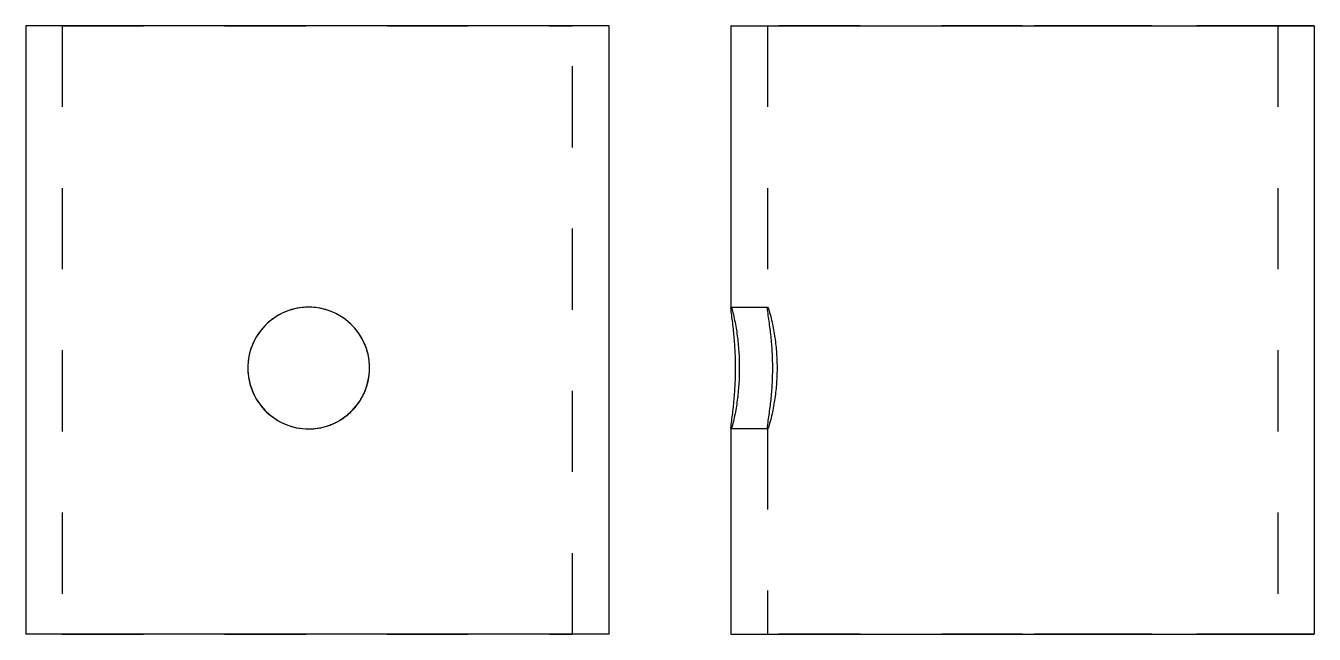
# Model space of a CAD drawing. Extents: x 0 to 1.59, y 0 to 1.62.
# Drawn here: x 0 to 1.587, y 0.868 to 1.618 of the extents above; entities that cross this region are included whole.
import ezdxf

# ---------------------------------------------------------------- set-up
doc = ezdxf.new("R2010")
doc.units = 0
doc.linetypes.add('HIDDEN', pattern=[0.037501, 0.025013, -0.012488])
for name, color, linetype in [('FRONT', 7, 'CONTINUOUS'), ('FRONT_HID', 7, 'HIDDEN'), ('LEFT', 7, 'CONTINUOUS'), ('LEFT_HID', 7, 'HIDDEN')]:
    doc.layers.add(name, color=color, linetype=linetype)

msp = doc.modelspace()

# ---------------------------------------------------------------- linework, layer by layer
at = {"layer": 'FRONT'}
for p, q in [((0.718421, 1.618309), (0, 1.618309)), ((0, 1.618309), (0, 0.868309)), ((0.718421, 0.868309), (0.718421, 1.618309)), ((0.337259, 1.270597), (0.329931, 1.269115)), ((0.344699, 1.271341), (0.337259, 1.270597)), ((0.338037, 1.27071), (0.3379, 1.27069)), ((0.352176, 1.271341), (0.344699, 1.271341)), ((0.359616, 1.270597), (0.352176, 1.271341)), ((0.366944, 1.269115), (0.359616, 1.270597)), ((0.303152, 1.256219), (0.297425, 1.251413)), ((0.30933, 1.260431), (0.303152, 1.256219)), ((0.315896, 1.264007), (0.30933, 1.260431)), ((0.322786, 1.266911), (0.315896, 1.264007)), ((0.329931, 1.269115), (0.322786, 1.266911)), ((0.374089, 1.266911), (0.366944, 1.269115)), ((0.380979, 1.264007), (0.374089, 1.266911)), ((0.387545, 1.260431), (0.380979, 1.264007)), ((0.393723, 1.256219), (0.387545, 1.260431)), ((0.39945, 1.251413), (0.393723, 1.256219)), ((0.287542, 1.240215), (0.283486, 1.233934)), ((0.292204, 1.246061), (0.287542, 1.240215)), ((0.297425, 1.251413), (0.292204, 1.246061)), ((0.404671, 1.246061), (0.39945, 1.251413)), ((0.409333, 1.240215), (0.404671, 1.246061)), ((0.413389, 1.233934), (0.409333, 1.240215)), ((0.280075, 1.227281), (0.277343, 1.220321)), ((0.283486, 1.233934), (0.280075, 1.227281)), ((0.4168, 1.227281), (0.413389, 1.233934)), ((0.419532, 1.220321), (0.4168, 1.227281)), ((0.275318, 1.213123), (0.27402, 1.20576)), ((0.277343, 1.220321), (0.275318, 1.213123)), ((0.421557, 1.213123), (0.419532, 1.220321)), ((0.422855, 1.20576), (0.421557, 1.213123)), ((0.27402, 1.20576), (0.273461, 1.198304)), ((0.273461, 1.198304), (0.273647, 1.19083)), ((0.273647, 1.19083), (0.274577, 1.183411)), ((0.422298, 1.183411), (0.423228, 1.19083)), ((0.423414, 1.198304), (0.422855, 1.20576)), ((0.423228, 1.19083), (0.423414, 1.198304)), ((0.274577, 1.183411), (0.276241, 1.176121)), ((0.276241, 1.176121), (0.278622, 1.169034)), ((0.418253, 1.169034), (0.420634, 1.176121)), ((0.420634, 1.176121), (0.422298, 1.183411)), ((0.278622, 1.169034), (0.281697, 1.162219)), ((0.281697, 1.162219), (0.285436, 1.155743)), ((0.411439, 1.155743), (0.415178, 1.162219)), ((0.412859, 1.15803), (0.413609, 1.159318)), ((0.413609, 1.159318), (0.414334, 1.16062)), ((0.414334, 1.16062), (0.415032, 1.161936)), ((0.415032, 1.161936), (0.415705, 1.163266)), ((0.415178, 1.162219), (0.418253, 1.169034)), ((0.415705, 1.163266), (0.41635, 1.164609)), ((0.41635, 1.164609), (0.416969, 1.165965)), ((0.416969, 1.165965), (0.417561, 1.167333)), ((0.417561, 1.167333), (0.418126, 1.168712)), ((0.418126, 1.168712), (0.418663, 1.170102)), ((0.418663, 1.170102), (0.419172, 1.171502)), ((0.419172, 1.171502), (0.419653, 1.172912)), ((0.285436, 1.155743), (0.2898, 1.149673)), ((0.2898, 1.149673), (0.294747, 1.144067)), ((0.294747, 1.144067), (0.300228, 1.138981)), ((0.396647, 1.138981), (0.402128, 1.144067)), ((0.399837, 1.141816), (0.400912, 1.142848)), ((0.400912, 1.142848), (0.401966, 1.143902)), ((0.401966, 1.143902), (0.402999, 1.144975)), ((0.402128, 1.144067), (0.407075, 1.149673)), ((0.402999, 1.144975), (0.404011, 1.14607)), ((0.404011, 1.14607), (0.405001, 1.147184)), ((0.405001, 1.147184), (0.405968, 1.148317)), ((0.405968, 1.148317), (0.406913, 1.14947)), ((0.406913, 1.14947), (0.407834, 1.150641)), ((0.407075, 1.149673), (0.411439, 1.155743)), ((0.407834, 1.150641), (0.408732, 1.15183)), ((0.408732, 1.15183), (0.409607, 1.153037)), ((0.409607, 1.153037), (0.410457, 1.154261)), ((0.410457, 1.154261), (0.411282, 1.155501)), ((0.411282, 1.155501), (0.412083, 1.156758)), ((0.412083, 1.156758), (0.412859, 1.15803)), ((0.300228, 1.138981), (0.306189, 1.134467)), ((0.306189, 1.134467), (0.312568, 1.130568)), ((0.312568, 1.130568), (0.319305, 1.127324)), ((0.319305, 1.127324), (0.326331, 1.124766)), ((0.370544, 1.124766), (0.37757, 1.127324)), ((0.374693, 1.12618), (0.376084, 1.126716)), ((0.376084, 1.126716), (0.377464, 1.127279)), ((0.377464, 1.127279), (0.378832, 1.127869)), ((0.37757, 1.127324), (0.384307, 1.130568)), ((0.378832, 1.127869), (0.380188, 1.128487)), ((0.380188, 1.128487), (0.381532, 1.129131)), ((0.381532, 1.129131), (0.382863, 1.129802)), ((0.382863, 1.129802), (0.38418, 1.130499)), ((0.38418, 1.130499), (0.385483, 1.131222)), ((0.384307, 1.130568), (0.390686, 1.134467)), ((0.385483, 1.131222), (0.386771, 1.131971)), ((0.386771, 1.131971), (0.388044, 1.132745)), ((0.388044, 1.132745), (0.389302, 1.133545)), ((0.389302, 1.133545), (0.390543, 1.134369)), ((0.390543, 1.134369), (0.391768, 1.135218)), ((0.390686, 1.134467), (0.396647, 1.138981)), ((0.391768, 1.135218), (0.392976, 1.136091)), ((0.392976, 1.136091), (0.394166, 1.136988)), ((0.394166, 1.136988), (0.395338, 1.137908)), ((0.395338, 1.137908), (0.396492, 1.138851)), ((0.396492, 1.138851), (0.397626, 1.139818)), ((0.397626, 1.139818), (0.398741, 1.140806)), ((0.398741, 1.140806), (0.399837, 1.141816)), ((0.326331, 1.124766), (0.333577, 1.122921)), ((0.333577, 1.122921), (0.34097, 1.121807)), ((0.34097, 1.121807), (0.348438, 1.121434)), ((0.348438, 1.121434), (0.355905, 1.121807)), ((0.348438, 1.121434), (0.349928, 1.121449)), ((0.349928, 1.121449), (0.351417, 1.121494)), ((0.351417, 1.121494), (0.352906, 1.121568)), ((0.352906, 1.121568), (0.354392, 1.121671)), ((0.354392, 1.121671), (0.355876, 1.121804)), ((0.355876, 1.121804), (0.357358, 1.121967)), ((0.355905, 1.121807), (0.363298, 1.122921)), ((0.357358, 1.121967), (0.358835, 1.122159)), ((0.358835, 1.122159), (0.360309, 1.12238)), ((0.360309, 1.12238), (0.361778, 1.12263)), ((0.361778, 1.12263), (0.363242, 1.12291)), ((0.363242, 1.12291), (0.3647, 1.123219)), ((0.363298, 1.122921), (0.370544, 1.124766)), ((0.3647, 1.123219), (0.366151, 1.123556)), ((0.366151, 1.123556), (0.367596, 1.123923)), ((0.367596, 1.123923), (0.369033, 1.124318)), ((0.369033, 1.124318), (0.370461, 1.124741)), ((0.370461, 1.124741), (0.371881, 1.125193)), ((0.371881, 1.125193), (0.373292, 1.125673)), ((0.373292, 1.125673), (0.374693, 1.12618)), ((0.718421, 0.868309), (0, 0.868309))]:
    msp.add_line(p, q, dxfattribs=at)
at = {"layer": 'FRONT_HID', "linetype": 'HIDDEN'}
for p, q in [((0.67352, 1.618309), (0.044901, 1.618309)), ((0.044901, 1.618309), (0.67352, 1.618309)), ((0.044901, 1.618309), (0.044901, 0.868309)), ((0.67352, 0.868309), (0.67352, 1.618309)), ((0.334377, 1.270105), (0.330885, 1.269352)), ((0.3379, 1.27069), (0.334377, 1.270105)), ((0.340435, 1.271006), (0.338037, 1.27071)), ((0.34284, 1.271225), (0.340435, 1.271006)), ((0.345251, 1.271367), (0.34284, 1.271225)), ((0.347665, 1.27143), (0.345251, 1.271367)), ((0.350081, 1.271416), (0.347665, 1.27143)), ((0.352494, 1.271325), (0.350081, 1.271416)), ((0.354903, 1.271155), (0.352494, 1.271325)), ((0.357306, 1.270908), (0.354903, 1.271155)), ((0.3597, 1.270584), (0.357306, 1.270908)), ((0.362081, 1.270183), (0.3597, 1.270584)), ((0.364449, 1.269705), (0.362081, 1.270183)), ((0.3668, 1.269152), (0.364449, 1.269705)), ((0.302165, 1.255459), (0.299407, 1.253189)), ((0.305028, 1.257595), (0.302165, 1.255459)), ((0.307989, 1.259592), (0.305028, 1.257595)), ((0.311042, 1.261446), (0.307989, 1.259592)), ((0.314179, 1.263153), (0.311042, 1.261446)), ((0.317395, 1.264708), (0.314179, 1.263153)), ((0.320681, 1.266109), (0.317395, 1.264708)), ((0.324029, 1.267352), (0.320681, 1.266109)), ((0.327433, 1.268433), (0.324029, 1.267352)), ((0.330885, 1.269352), (0.327433, 1.268433)), ((0.369132, 1.268523), (0.3668, 1.269152)), ((0.371442, 1.267819), (0.369132, 1.268523)), ((0.373729, 1.267041), (0.371442, 1.267819)), ((0.375989, 1.26619), (0.373729, 1.267041)), ((0.378221, 1.265267), (0.375989, 1.26619)), ((0.380422, 1.264272), (0.378221, 1.265267)), ((0.38259, 1.263207), (0.380422, 1.264272)), ((0.384722, 1.262073), (0.38259, 1.263207)), ((0.386817, 1.260871), (0.384722, 1.262073)), ((0.388872, 1.259601), (0.386817, 1.260871)), ((0.390885, 1.258267), (0.388872, 1.259601)), ((0.392854, 1.256868), (0.390885, 1.258267)), ((0.394777, 1.255406), (0.392854, 1.256868)), ((0.396651, 1.253884), (0.394777, 1.255406)), ((0.398476, 1.252301), (0.396651, 1.253884)), ((0.287403, 1.240021), (0.285397, 1.237065)), ((0.289547, 1.242877), (0.287403, 1.240021)), ((0.291825, 1.245628), (0.289547, 1.242877)), ((0.294231, 1.248268), (0.291825, 1.245628)), ((0.296761, 1.25079), (0.294231, 1.248268)), ((0.299407, 1.253189), (0.296761, 1.25079)), ((0.400249, 1.250661), (0.398476, 1.252301)), ((0.401968, 1.248965), (0.400249, 1.250661)), ((0.403632, 1.247214), (0.401968, 1.248965)), ((0.405239, 1.24541), (0.403632, 1.247214)), ((0.406786, 1.243556), (0.405239, 1.24541)), ((0.408273, 1.241653), (0.406786, 1.243556)), ((0.409698, 1.239703), (0.408273, 1.241653)), ((0.41106, 1.237708), (0.409698, 1.239703)), ((0.278843, 1.224392), (0.277591, 1.221047)), ((0.280253, 1.227674), (0.278843, 1.224392)), ((0.281818, 1.230885), (0.280253, 1.227674)), ((0.283534, 1.234018), (0.281818, 1.230885)), ((0.285397, 1.237065), (0.283534, 1.234018)), ((0.412356, 1.23567), (0.41106, 1.237708)), ((0.413586, 1.233591), (0.412356, 1.23567)), ((0.414749, 1.231474), (0.413586, 1.233591)), ((0.415843, 1.229321), (0.414749, 1.231474)), ((0.416867, 1.227133), (0.415843, 1.229321)), ((0.41782, 1.224914), (0.416867, 1.227133)), ((0.418701, 1.222665), (0.41782, 1.224914)), ((0.419509, 1.220389), (0.418701, 1.222665)), ((0.274212, 1.207186), (0.273784, 1.20364)), ((0.274808, 1.210708), (0.274212, 1.207186)), ((0.275571, 1.214197), (0.274808, 1.210708)), ((0.2765, 1.217646), (0.275571, 1.214197)), ((0.277591, 1.221047), (0.2765, 1.217646)), ((0.420244, 1.218088), (0.419509, 1.220389)), ((0.420904, 1.215765), (0.420244, 1.218088)), ((0.421488, 1.213422), (0.420904, 1.215765)), ((0.421998, 1.21106), (0.421488, 1.213422)), ((0.42243, 1.208684), (0.421998, 1.21106)), ((0.422786, 1.206295), (0.42243, 1.208684)), ((0.423065, 1.203896), (0.422786, 1.206295)), ((0.273526, 1.200077), (0.273438, 1.196507)), ((0.273438, 1.196507), (0.273519, 1.192936)), ((0.273519, 1.192936), (0.273771, 1.189373)), ((0.273784, 1.20364), (0.273526, 1.200077)), ((0.423267, 1.201489), (0.423065, 1.203896)), ((0.423109, 1.189427), (0.423296, 1.191835)), ((0.423391, 1.199077), (0.423267, 1.201489)), ((0.423296, 1.191835), (0.423406, 1.194247)), ((0.423437, 1.196663), (0.423391, 1.199077)), ((0.423406, 1.194247), (0.423437, 1.196663)), ((0.273771, 1.189373), (0.274192, 1.185826)), ((0.274192, 1.185826), (0.274781, 1.182303)), ((0.274781, 1.182303), (0.275537, 1.178812)), ((0.275537, 1.178812), (0.276459, 1.175361)), ((0.276459, 1.175361), (0.277544, 1.171958)), ((0.419653, 1.172912), (0.420374, 1.175218)), ((0.420374, 1.175218), (0.42102, 1.177545)), ((0.42102, 1.177545), (0.42159, 1.179892)), ((0.42159, 1.179892), (0.422085, 1.182256)), ((0.422085, 1.182256), (0.422503, 1.184635)), ((0.422503, 1.184635), (0.422845, 1.187026)), ((0.422845, 1.187026), (0.423109, 1.189427)), ((0.277544, 1.171958), (0.27879, 1.16861)), ((0.27879, 1.16861), (0.280193, 1.165326)), ((0.280193, 1.165326), (0.281752, 1.162112)), ((0.281752, 1.162112), (0.283462, 1.158976)), ((0.283462, 1.158976), (0.285319, 1.155925)), ((0.285319, 1.155925), (0.287319, 1.152966)), ((0.287319, 1.152966), (0.289458, 1.150105)), ((0.289458, 1.150105), (0.291731, 1.14735)), ((0.291731, 1.14735), (0.294132, 1.144705)), ((0.294132, 1.144705), (0.296656, 1.142179)), ((0.296656, 1.142179), (0.299298, 1.139775)), ((0.299298, 1.139775), (0.302052, 1.137499)), ((0.302052, 1.137499), (0.30491, 1.135358)), ((0.30491, 1.135358), (0.307867, 1.133355)), ((0.307867, 1.133355), (0.310917, 1.131495)), ((0.310917, 1.131495), (0.314051, 1.129782)), ((0.314051, 1.129782), (0.317263, 1.12822)), ((0.317263, 1.12822), (0.320547, 1.126813)), ((0.320547, 1.126813), (0.323893, 1.125564)), ((0.323893, 1.125564), (0.327295, 1.124476)), ((0.327295, 1.124476), (0.330745, 1.123551)), ((0.330745, 1.123551), (0.334235, 1.122791)), ((0.334235, 1.122791), (0.337757, 1.122199)), ((0.337757, 1.122199), (0.341304, 1.121774)), ((0.341304, 1.121774), (0.344867, 1.121519)), ((0.344867, 1.121519), (0.348438, 1.121434)), ((0.67352, 0.868309), (0.044901, 0.868309)), ((0.044901, 0.868309), (0.67352, 0.868309))]:
    msp.add_line(p, q, dxfattribs=at)
at = {"layer": 'LEFT'}
for p, q in [((0.868421, 1.618309), (1.586842, 1.618309)), ((0.868421, 1.618309), (0.868421, 1.270657)), ((1.586842, 1.618309), (1.586842, 0.868309)), ((0.868421, 1.270657), (0.868583, 1.271434)), ((0.86858, 1.268297), (0.868421, 1.270657)), ((0.868583, 1.271434), (0.869567, 1.269268)), ((0.868842, 1.265947), (0.86858, 1.268297)), ((0.869133, 1.263599), (0.868842, 1.265947)), ((0.869434, 1.261253), (0.869133, 1.263599)), ((0.869738, 1.258908), (0.869434, 1.261253)), ((0.869567, 1.269268), (0.87026, 1.266955)), ((0.870039, 1.256562), (0.869738, 1.258908)), ((0.870336, 1.254215), (0.870039, 1.256562)), ((0.87026, 1.266955), (0.870885, 1.264623)), ((0.870627, 1.251868), (0.870336, 1.254215)), ((0.870885, 1.264623), (0.871467, 1.26228)), ((0.871467, 1.26228), (0.872016, 1.259929)), ((0.872016, 1.259929), (0.872536, 1.257571)), ((0.872536, 1.257571), (0.873031, 1.255208)), ((0.873031, 1.255208), (0.873502, 1.25284)), ((0.870909, 1.249519), (0.870627, 1.251868)), ((0.871183, 1.24717), (0.870909, 1.249519)), ((0.871448, 1.244819), (0.871183, 1.24717)), ((0.871702, 1.242468), (0.871448, 1.244819)), ((0.871945, 1.240115), (0.871702, 1.242468)), ((0.872178, 1.237761), (0.871945, 1.240115)), ((0.872398, 1.235406), (0.872178, 1.237761)), ((0.873502, 1.25284), (0.873951, 1.250467)), ((0.873951, 1.250467), (0.874378, 1.248091)), ((0.874378, 1.248091), (0.874784, 1.245711)), ((0.874784, 1.245711), (0.87517, 1.243328)), ((0.87517, 1.243328), (0.875536, 1.240941)), ((0.875536, 1.240941), (0.875882, 1.238551)), ((0.875882, 1.238551), (0.876208, 1.236159)), ((0.872607, 1.23305), (0.872398, 1.235406)), ((0.872804, 1.230693), (0.872607, 1.23305)), ((0.872989, 1.228335), (0.872804, 1.230693)), ((0.873161, 1.225976), (0.872989, 1.228335)), ((0.873321, 1.223616), (0.873161, 1.225976)), ((0.873468, 1.221255), (0.873321, 1.223616)), ((0.876208, 1.236159), (0.876515, 1.233764)), ((0.876515, 1.233764), (0.876802, 1.231367)), ((0.876802, 1.231367), (0.87707, 1.228967)), ((0.87707, 1.228967), (0.877319, 1.226566)), ((0.877319, 1.226566), (0.877548, 1.224162)), ((0.877548, 1.224162), (0.877758, 1.221757)), ((0.873601, 1.218894), (0.873468, 1.221255)), ((0.873722, 1.216532), (0.873601, 1.218894)), ((0.87383, 1.214169), (0.873722, 1.216532)), ((0.873924, 1.211805), (0.87383, 1.214169)), ((0.874005, 1.209441), (0.873924, 1.211805)), ((0.874073, 1.207077), (0.874005, 1.209441)), ((0.874127, 1.204712), (0.874073, 1.207077)), ((0.877758, 1.221757), (0.877949, 1.21935)), ((0.877949, 1.21935), (0.878121, 1.216942)), ((0.878121, 1.216942), (0.878274, 1.214532)), ((0.878274, 1.214532), (0.878408, 1.212121)), ((0.878408, 1.212121), (0.878523, 1.20971)), ((0.878523, 1.20971), (0.878618, 1.207297)), ((0.878618, 1.207297), (0.878695, 1.204884)), ((0.874167, 1.202347), (0.874127, 1.204712)), ((0.874127, 1.188156), (0.874167, 1.190521)), ((0.874194, 1.199982), (0.874167, 1.202347)), ((0.874167, 1.190521), (0.874194, 1.192886)), ((0.874208, 1.197617), (0.874194, 1.199982)), ((0.874194, 1.192886), (0.874208, 1.195252)), ((0.874208, 1.195252), (0.874208, 1.197617)), ((0.878695, 1.204884), (0.878752, 1.20247)), ((0.878752, 1.190399), (0.878695, 1.187985)), ((0.878752, 1.20247), (0.87879, 1.200056)), ((0.87879, 1.192813), (0.878752, 1.190399)), ((0.87879, 1.200056), (0.878809, 1.197642)), ((0.878809, 1.195227), (0.87879, 1.192813)), ((0.878809, 1.197642), (0.878809, 1.195227)), ((0.873601, 1.173975), (0.873722, 1.176337)), ((0.873722, 1.176337), (0.87383, 1.1787)), ((0.87383, 1.1787), (0.873924, 1.181063)), ((0.873924, 1.181063), (0.874005, 1.183427)), ((0.874005, 1.183427), (0.874073, 1.185792)), ((0.874073, 1.185792), (0.874127, 1.188156)), ((0.878121, 1.175927), (0.877949, 1.173519)), ((0.878274, 1.178337), (0.878121, 1.175927)), ((0.878408, 1.180747), (0.878274, 1.178337)), ((0.878523, 1.183159), (0.878408, 1.180747)), ((0.878618, 1.185572), (0.878523, 1.183159)), ((0.878695, 1.187985), (0.878618, 1.185572)), ((0.872398, 1.157463), (0.872607, 1.159819)), ((0.872607, 1.159819), (0.872804, 1.162176)), ((0.872804, 1.162176), (0.872989, 1.164534)), ((0.872989, 1.164534), (0.873161, 1.166893)), ((0.873161, 1.166893), (0.873321, 1.169253)), ((0.873321, 1.169253), (0.873468, 1.171613)), ((0.873468, 1.171613), (0.873601, 1.173975)), ((0.876515, 1.159105), (0.876208, 1.15671)), ((0.876802, 1.161502), (0.876515, 1.159105)), ((0.87707, 1.163901), (0.876802, 1.161502)), ((0.877319, 1.166303), (0.87707, 1.163901)), ((0.877548, 1.168707), (0.877319, 1.166303)), ((0.877758, 1.171112), (0.877548, 1.168707)), ((0.877949, 1.173519), (0.877758, 1.171112)), ((0.870627, 1.141001), (0.870909, 1.143349)), ((0.870909, 1.143349), (0.871183, 1.145699)), ((0.871183, 1.145699), (0.871448, 1.148049)), ((0.871448, 1.148049), (0.871702, 1.150401)), ((0.871702, 1.150401), (0.871945, 1.152754)), ((0.871945, 1.152754), (0.872178, 1.155108)), ((0.872178, 1.155108), (0.872398, 1.157463)), ((0.874378, 1.144778), (0.873951, 1.142401)), ((0.874784, 1.147158), (0.874378, 1.144778)), ((0.87517, 1.149541), (0.874784, 1.147158)), ((0.875536, 1.151928), (0.87517, 1.149541)), ((0.875882, 1.154317), (0.875536, 1.151928)), ((0.876208, 1.15671), (0.875882, 1.154317)), ((0.86858, 1.124571), (0.868842, 1.126922)), ((0.868842, 1.126922), (0.869133, 1.129269)), ((0.869133, 1.129269), (0.869434, 1.131615)), ((0.869434, 1.131615), (0.869738, 1.133961)), ((0.869738, 1.133961), (0.870039, 1.136307)), ((0.870039, 1.136307), (0.870336, 1.138654)), ((0.870885, 1.128246), (0.87026, 1.125913)), ((0.870336, 1.138654), (0.870627, 1.141001)), ((0.871467, 1.130589), (0.870885, 1.128246)), ((0.872016, 1.13294), (0.871467, 1.130589)), ((0.872536, 1.135298), (0.872016, 1.13294)), ((0.873031, 1.137661), (0.872536, 1.135298)), ((0.873502, 1.140029), (0.873031, 1.137661)), ((0.873951, 1.142401), (0.873502, 1.140029)), ((0.868421, 1.122212), (0.86858, 1.124571)), ((0.868583, 1.121434), (0.868421, 1.122212)), ((0.868421, 1.122212), (0.868421, 0.868309)), ((0.869567, 1.123601), (0.868583, 1.121434)), ((0.87026, 1.125913), (0.869567, 1.123601)), ((0.868421, 0.868309), (1.586842, 0.868309))]:
    msp.add_line(p, q, dxfattribs=at)
at = {"layer": 'LEFT_HID', "linetype": 'HIDDEN'}
for p, q in [((1.227632, 1.618309), (0.868421, 1.618309)), ((1.227632, 1.618309), (0.913322, 1.618309)), ((0.913322, 1.618309), (1.541941, 1.618309)), ((0.913322, 1.618309), (0.913322, 1.270657)), ((1.586842, 1.618309), (1.227632, 1.618309)), ((1.541941, 1.618309), (1.227632, 1.618309)), ((1.541941, 1.618309), (1.541941, 0.868309)), ((0.868583, 1.271434), (0.913507, 1.271434)), ((0.913322, 1.270657), (0.913507, 1.271434)), ((0.913504, 1.268297), (0.913322, 1.270657)), ((0.913507, 1.271434), (0.914613, 1.269321)), ((0.913804, 1.265947), (0.913504, 1.268297)), ((0.914136, 1.263603), (0.913804, 1.265947)), ((0.914479, 1.26126), (0.914136, 1.263603)), ((0.914826, 1.258917), (0.914479, 1.26126)), ((0.914613, 1.269321), (0.915402, 1.267028)), ((0.915171, 1.256574), (0.914826, 1.258917)), ((0.915511, 1.254231), (0.915171, 1.256574)), ((0.915402, 1.267028), (0.916116, 1.264711)), ((0.915843, 1.251886), (0.915511, 1.254231)), ((0.916116, 1.264711), (0.916781, 1.26238)), ((0.916781, 1.26238), (0.917409, 1.260038)), ((0.917409, 1.260038), (0.918005, 1.257688)), ((0.918005, 1.257688), (0.918573, 1.255331)), ((0.918573, 1.255331), (0.919114, 1.252967)), ((0.916166, 1.24954), (0.915843, 1.251886)), ((0.91648, 1.247193), (0.916166, 1.24954)), ((0.916783, 1.244844), (0.91648, 1.247193)), ((0.917074, 1.242494), (0.916783, 1.244844)), ((0.917353, 1.240142), (0.917074, 1.242494)), ((0.917619, 1.237789), (0.917353, 1.240142)), ((0.917873, 1.235435), (0.917619, 1.237789)), ((0.919114, 1.252967), (0.91963, 1.250598)), ((0.91963, 1.250598), (0.920121, 1.248224)), ((0.920121, 1.248224), (0.920589, 1.245845)), ((0.920589, 1.245845), (0.921034, 1.243462)), ((0.921034, 1.243462), (0.921456, 1.241074)), ((0.921456, 1.241074), (0.921856, 1.238683)), ((0.921856, 1.238683), (0.922233, 1.236288)), ((0.918113, 1.233079), (0.917873, 1.235435)), ((0.918339, 1.230722), (0.918113, 1.233079)), ((0.918551, 1.228363), (0.918339, 1.230722)), ((0.918749, 1.226003), (0.918551, 1.228363)), ((0.918932, 1.223642), (0.918749, 1.226003)), ((0.919101, 1.22128), (0.918932, 1.223642)), ((0.922233, 1.236288), (0.922587, 1.233889)), ((0.922587, 1.233889), (0.92292, 1.231487)), ((0.92292, 1.231487), (0.92323, 1.229083)), ((0.92323, 1.229083), (0.923518, 1.226675)), ((0.923518, 1.226675), (0.923784, 1.224265)), ((0.923784, 1.224265), (0.924028, 1.221853)), ((0.919255, 1.218917), (0.919101, 1.22128)), ((0.919394, 1.216553), (0.919255, 1.218917)), ((0.919517, 1.214188), (0.919394, 1.216553)), ((0.919626, 1.211822), (0.919517, 1.214188)), ((0.919719, 1.209456), (0.919626, 1.211822)), ((0.919797, 1.207089), (0.919719, 1.209456)), ((0.919859, 1.204722), (0.919797, 1.207089)), ((0.924028, 1.221853), (0.92425, 1.219439)), ((0.92425, 1.219439), (0.92445, 1.217022)), ((0.92445, 1.217022), (0.924627, 1.214604)), ((0.924627, 1.214604), (0.924783, 1.212185)), ((0.924783, 1.212185), (0.924916, 1.209764)), ((0.924916, 1.209764), (0.925027, 1.207342)), ((0.925027, 1.207342), (0.925116, 1.204919)), ((0.919906, 1.202354), (0.919859, 1.204722)), ((0.919859, 1.188147), (0.919906, 1.190514)), ((0.919937, 1.199987), (0.919906, 1.202354)), ((0.919906, 1.190514), (0.919937, 1.192882)), ((0.919953, 1.197618), (0.919937, 1.199987)), ((0.919937, 1.192882), (0.919953, 1.19525)), ((0.919953, 1.19525), (0.919953, 1.197618)), ((0.925116, 1.204919), (0.925183, 1.202495)), ((0.925183, 1.190373), (0.925116, 1.18795)), ((0.925183, 1.202495), (0.925227, 1.200071)), ((0.925227, 1.192798), (0.925183, 1.190373)), ((0.925227, 1.200071), (0.925249, 1.197647)), ((0.925249, 1.195222), (0.925227, 1.192798)), ((0.925249, 1.197647), (0.925249, 1.195222)), ((0.919255, 1.173952), (0.919394, 1.176316)), ((0.919394, 1.176316), (0.919517, 1.178681)), ((0.919517, 1.178681), (0.919626, 1.181046)), ((0.919626, 1.181046), (0.919719, 1.183413)), ((0.919719, 1.183413), (0.919797, 1.185779)), ((0.919797, 1.185779), (0.919859, 1.188147)), ((0.92445, 1.175846), (0.92425, 1.17343)), ((0.924627, 1.178264), (0.92445, 1.175846)), ((0.924783, 1.180684), (0.924627, 1.178264)), ((0.924916, 1.183105), (0.924783, 1.180684)), ((0.925027, 1.185527), (0.924916, 1.183105)), ((0.925116, 1.18795), (0.925027, 1.185527)), ((0.917873, 1.157434), (0.918113, 1.15979)), ((0.918113, 1.15979), (0.918339, 1.162147)), ((0.918339, 1.162147), (0.918551, 1.164506)), ((0.918551, 1.164506), (0.918749, 1.166866)), ((0.918749, 1.166866), (0.918932, 1.169227)), ((0.918932, 1.169227), (0.919101, 1.171589)), ((0.919101, 1.171589), (0.919255, 1.173952)), ((0.922587, 1.15898), (0.922233, 1.156581)), ((0.92292, 1.161381), (0.922587, 1.15898)), ((0.92323, 1.163786), (0.92292, 1.161381)), ((0.923518, 1.166193), (0.92323, 1.163786)), ((0.923784, 1.168603), (0.923518, 1.166193)), ((0.924028, 1.171016), (0.923784, 1.168603)), ((0.92425, 1.17343), (0.924028, 1.171016)), ((0.915843, 1.140983), (0.916166, 1.143329)), ((0.916166, 1.143329), (0.91648, 1.145676)), ((0.91648, 1.145676), (0.916783, 1.148025)), ((0.916783, 1.148025), (0.917074, 1.150375)), ((0.917074, 1.150375), (0.917353, 1.152726)), ((0.917353, 1.152726), (0.917619, 1.155079)), ((0.917619, 1.155079), (0.917873, 1.157434)), ((0.920121, 1.144645), (0.91963, 1.142271)), ((0.920589, 1.147024), (0.920121, 1.144645)), ((0.921034, 1.149407), (0.920589, 1.147024)), ((0.921456, 1.151795), (0.921034, 1.149407)), ((0.921856, 1.154186), (0.921456, 1.151795)), ((0.922233, 1.156581), (0.921856, 1.154186)), ((0.913504, 1.124572), (0.913804, 1.126921)), ((0.913804, 1.126921), (0.914136, 1.129266)), ((0.914136, 1.129266), (0.914479, 1.131609)), ((0.914479, 1.131609), (0.914826, 1.133952)), ((0.914826, 1.133952), (0.915171, 1.136294)), ((0.915171, 1.136294), (0.915511, 1.138638)), ((0.916116, 1.128158), (0.915402, 1.12584)), ((0.915511, 1.138638), (0.915843, 1.140983)), ((0.916781, 1.130489), (0.916116, 1.128158)), ((0.917409, 1.132831), (0.916781, 1.130489)), ((0.918005, 1.135181), (0.917409, 1.132831)), ((0.918573, 1.137538), (0.918005, 1.135181)), ((0.919114, 1.139902), (0.918573, 1.137538)), ((0.91963, 1.142271), (0.919114, 1.139902)), ((0.913507, 1.121434), (0.868583, 1.121434)), ((0.913322, 1.122212), (0.913504, 1.124572)), ((0.913507, 1.121434), (0.913322, 1.122212)), ((0.913322, 1.122212), (0.913322, 0.868309)), ((0.914613, 1.123548), (0.913507, 1.121434)), ((0.915402, 1.12584), (0.914613, 1.123548)), ((1.227632, 0.868309), (0.868421, 0.868309)), ((1.227632, 0.868309), (0.913322, 0.868309)), ((0.913322, 0.868309), (1.541941, 0.868309)), ((1.586842, 0.868309), (1.227632, 0.868309)), ((1.541941, 0.868309), (1.227632, 0.868309))]:
    msp.add_line(p, q, dxfattribs=at)

doc.saveas('drawing.dxf')
